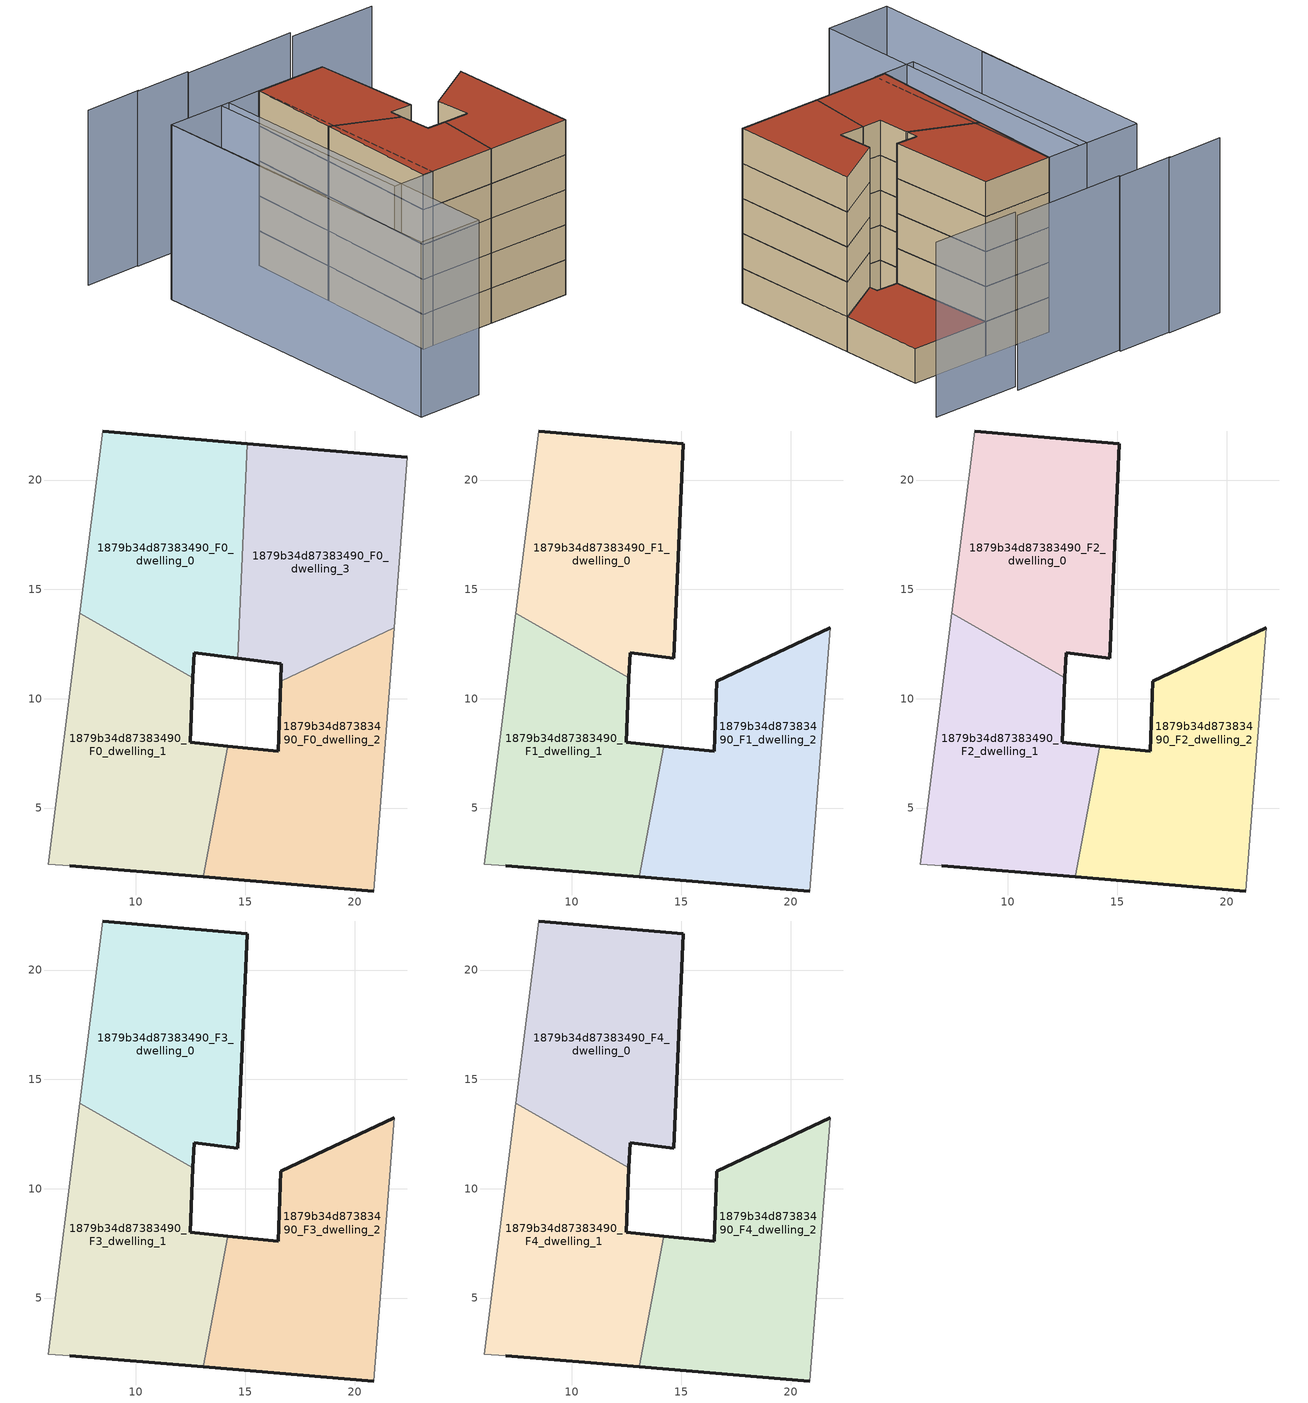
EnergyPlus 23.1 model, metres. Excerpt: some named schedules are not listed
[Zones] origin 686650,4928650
1879b34d87383490_F0_dwelling_0
 floor ground (EU_floor_Construction): 14.66,11.85 15.08,21.67 8.48,22.24 7.43,13.92 12.61,10.95 12.66,12.1 z0
 wall outside (EU_wall_Construction): 14.66,11.85 12.66,12.1 12.61,10.95 / 8.48,22.24 15.08,21.67 z0:3
 wall adiabatic (EU_wall_Construction): 7.43,13.92 8.48,22.24 z0:3
 wall to 1879b34d87383490_F0_dwelling_3 (EU_wall_Construction): 15.08,21.67 14.66,11.85 z0:3
 wall to 1879b34d87383490_F0_dwelling_1 (EU_wall_Construction): 12.61,10.95 7.43,13.92 z0:3
1879b34d87383490_F0_dwelling_1
 floor ground (EU_floor_Construction): 13.08,1.85 14.2,7.83 12.48,8.01 12.61,10.95 7.43,13.92 5.99,2.43 6.97,2.36 z0
 wall outside (EU_wall_Construction): 12.61,10.95 12.48,8.01 14.2,7.83 / 13.08,1.85 6.97,2.36 z0:3
 wall adiabatic (EU_wall_Construction): 6.97,2.36 5.99,2.43 7.43,13.92 z0:3
 wall to 1879b34d87383490_F0_dwelling_2 (EU_wall_Construction): 14.2,7.83 13.08,1.85 z0:3
1879b34d87383490_F0_dwelling_2
 floor ground (EU_floor_Construction): 20.87,1.2 21.81,13.24 16.62,10.79 16.51,7.59 14.2,7.83 13.08,1.85 z0
 wall outside (EU_wall_Construction): 14.2,7.83 16.51,7.59 16.62,10.79 / 20.87,1.2 13.08,1.85 z0:3
 wall adiabatic (EU_wall_Construction): 21.81,13.24 20.87,1.2 z0:3
 wall to 1879b34d87383490_F0_dwelling_3 (EU_wall_Construction): 16.62,10.79 21.81,13.24 z0:3
1879b34d87383490_F0_dwelling_3
 floor ground (EU_floor_Construction): 21.81,13.24 22.42,21.03 15.08,21.67 14.66,11.85 16.65,11.59 16.62,10.79 z0
 wall outside (EU_wall_Construction): 16.62,10.79 16.65,11.59 14.66,11.85 / 15.08,21.67 22.42,21.03 z0:3
 wall adiabatic (EU_wall_Construction): 22.42,21.03 21.81,13.24 z0:3
 roof outside (EU_roof_Construction): 22.42,21.03 21.81,13.24 16.62,10.79 16.65,11.59 14.66,11.85 15.08,21.67 z3
1879b34d87383490_F1_dwelling_0
 floor to 1879b34d87383490_F0_dwelling_0 (EU_floor_Construction): 14.66,11.85 15.08,21.67 8.48,22.24 7.43,13.92 12.61,10.95 12.66,12.1 z3
 wall outside (EU_wall_Construction): 8.48,22.24 15.08,21.67 14.66,11.85 12.66,12.1 12.61,10.95 z3:6
 wall adiabatic (EU_wall_Construction): 7.43,13.92 8.48,22.24 z3:6
 wall to 1879b34d87383490_F1_dwelling_1 (EU_wall_Construction): 12.61,10.95 7.43,13.92 z3:6
1879b34d87383490_F1_dwelling_1
 floor to 1879b34d87383490_F0_dwelling_1 (EU_floor_Construction): 13.08,1.85 14.2,7.83 12.48,8.01 12.61,10.95 7.43,13.92 5.99,2.43 6.97,2.36 z3
 wall outside (EU_wall_Construction): 12.61,10.95 12.48,8.01 14.2,7.83 / 13.08,1.85 6.97,2.36 z3:6
 wall adiabatic (EU_wall_Construction): 6.97,2.36 5.99,2.43 7.43,13.92 z3:6
 wall to 1879b34d87383490_F1_dwelling_2 (EU_wall_Construction): 14.2,7.83 13.08,1.85 z3:6
1879b34d87383490_F1_dwelling_2
 floor to 1879b34d87383490_F0_dwelling_2 (EU_floor_Construction): 20.87,1.2 21.81,13.24 16.62,10.79 16.51,7.59 14.2,7.83 13.08,1.85 z3
 wall outside (EU_wall_Construction): 14.2,7.83 16.51,7.59 16.62,10.79 21.81,13.24 / 20.87,1.2 13.08,1.85 z3:6
 wall adiabatic (EU_wall_Construction): 21.81,13.24 20.87,1.2 z3:6
1879b34d87383490_F2_dwelling_0
 floor to 1879b34d87383490_F1_dwelling_0 (EU_floor_Construction): 14.66,11.85 15.08,21.67 8.48,22.24 7.43,13.92 12.61,10.95 12.66,12.1 z6
 wall outside (EU_wall_Construction): 8.48,22.24 15.08,21.67 14.66,11.85 12.66,12.1 12.61,10.95 z6:9
 wall adiabatic (EU_wall_Construction): 7.43,13.92 8.48,22.24 z6:9
 wall to 1879b34d87383490_F2_dwelling_1 (EU_wall_Construction): 12.61,10.95 7.43,13.92 z6:9
1879b34d87383490_F2_dwelling_1
 floor to 1879b34d87383490_F1_dwelling_1 (EU_floor_Construction): 13.08,1.85 14.2,7.83 12.48,8.01 12.61,10.95 7.43,13.92 5.99,2.43 6.97,2.36 z6
 wall outside (EU_wall_Construction): 12.61,10.95 12.48,8.01 14.2,7.83 / 13.08,1.85 6.97,2.36 z6:9
 wall adiabatic (EU_wall_Construction): 6.97,2.36 5.99,2.43 7.43,13.92 z6:9
 wall to 1879b34d87383490_F2_dwelling_2 (EU_wall_Construction): 14.2,7.83 13.08,1.85 z6:9
1879b34d87383490_F2_dwelling_2
 floor to 1879b34d87383490_F1_dwelling_2 (EU_floor_Construction): 20.87,1.2 21.81,13.24 16.62,10.79 16.51,7.59 14.2,7.83 13.08,1.85 z6
 wall outside (EU_wall_Construction): 14.2,7.83 16.51,7.59 16.62,10.79 21.81,13.24 / 20.87,1.2 13.08,1.85 z6:9
 wall adiabatic (EU_wall_Construction): 21.81,13.24 20.87,1.2 z6:9
1879b34d87383490_F3_dwelling_0
 floor to 1879b34d87383490_F2_dwelling_0 (EU_floor_Construction): 14.66,11.85 15.08,21.67 8.48,22.24 7.43,13.92 12.61,10.95 12.66,12.1 z9
 wall outside (EU_wall_Construction): 8.48,22.24 15.08,21.67 14.66,11.85 12.66,12.1 12.61,10.95 z9:12
 wall adiabatic (EU_wall_Construction): 7.43,13.92 8.48,22.24 z9:12
 wall to 1879b34d87383490_F3_dwelling_1 (EU_wall_Construction): 12.61,10.95 7.43,13.92 z9:12
1879b34d87383490_F3_dwelling_1
 floor to 1879b34d87383490_F2_dwelling_1 (EU_floor_Construction): 13.08,1.85 14.2,7.83 12.48,8.01 12.61,10.95 7.43,13.92 5.99,2.43 6.97,2.36 z9
 wall outside (EU_wall_Construction): 12.61,10.95 12.48,8.01 14.2,7.83 / 13.08,1.85 6.97,2.36 z9:12
 wall adiabatic (EU_wall_Construction): 6.97,2.36 5.99,2.43 7.43,13.92 z9:12
 wall to 1879b34d87383490_F3_dwelling_2 (EU_wall_Construction): 14.2,7.83 13.08,1.85 z9:12
1879b34d87383490_F3_dwelling_2
 floor to 1879b34d87383490_F2_dwelling_2 (EU_floor_Construction): 20.87,1.2 21.81,13.24 16.62,10.79 16.51,7.59 14.2,7.83 13.08,1.85 z9
 wall outside (EU_wall_Construction): 14.2,7.83 16.51,7.59 16.62,10.79 21.81,13.24 / 20.87,1.2 13.08,1.85 z9:12
 wall adiabatic (EU_wall_Construction): 21.81,13.24 20.87,1.2 z9:12
1879b34d87383490_F4_dwelling_0
 floor to 1879b34d87383490_F3_dwelling_0 (EU_floor_Construction): 14.66,11.85 15.08,21.67 8.48,22.24 7.43,13.92 12.61,10.95 12.66,12.1 z12
 wall outside (EU_wall_Construction): 8.48,22.24 15.08,21.67 14.66,11.85 12.66,12.1 12.61,10.95 z12:15
 wall adiabatic (EU_wall_Construction): 7.43,13.92 8.48,22.24 z12:15
 wall to 1879b34d87383490_F4_dwelling_1 (EU_wall_Construction): 12.61,10.95 7.43,13.92 z12:15
 roof outside (EU_roof_Construction): 15.08,21.67 14.66,11.85 12.66,12.1 12.61,10.95 7.43,13.92 8.48,22.24 z15
1879b34d87383490_F4_dwelling_1
 floor to 1879b34d87383490_F3_dwelling_1 (EU_floor_Construction): 13.08,1.85 14.2,7.83 12.48,8.01 12.61,10.95 7.43,13.92 5.99,2.43 6.97,2.36 z12
 wall outside (EU_wall_Construction): 12.61,10.95 12.48,8.01 14.2,7.83 / 13.08,1.85 6.97,2.36 z12:15
 wall adiabatic (EU_wall_Construction): 6.97,2.36 5.99,2.43 7.43,13.92 z12:15
 wall to 1879b34d87383490_F4_dwelling_2 (EU_wall_Construction): 14.2,7.83 13.08,1.85 z12:15
 roof outside (EU_roof_Construction): 12.61,10.95 12.48,8.01 14.2,7.83 13.08,1.85 6.97,2.36 5.99,2.43 7.43,13.92 z15
1879b34d87383490_F4_dwelling_2
 floor to 1879b34d87383490_F3_dwelling_2 (EU_floor_Construction): 20.87,1.2 21.81,13.24 16.62,10.79 16.51,7.59 14.2,7.83 13.08,1.85 z12
 wall outside (EU_wall_Construction): 14.2,7.83 16.51,7.59 16.62,10.79 21.81,13.24 / 20.87,1.2 13.08,1.85 z12:15
 wall adiabatic (EU_wall_Construction): 21.81,13.24 20.87,1.2 z12:15
 roof outside (EU_roof_Construction): 21.81,13.24 20.87,1.2 13.08,1.85 14.2,7.83 16.51,7.59 16.62,10.79 z15
shading: 25.77,26.42 17.56,27.16 / -0.69,22.97 -2.08,5.29 / 7.23,28.66 1.98,29.07 / 2.15,29.13 -3.18,29.51 / 17.88,27.67 7.17,28.49 / -3.13,-5.85 -0.69,23 / -0.69,23 5.3,22.49 / 5.3,22.49 2.87,-6.35 / 2.87,-6.35 -3.13,-5.85 / 4.5,22.56 8.48,22.24 / 8.48,22.24 6.9,2.32 / 6.9,2.32 2.92,2.63 / 2.92,2.63 4.5,22.56 z0:15
[Building]
EU S2 Campaign: North Axis=0; Terrain=City; Solar Distribution=FullExterior
[Site:Location]
Bologna: Latitude=44.5; Longitude=11.25; Time Zone=1; Elevation=37
[SizingPeriod:WeatherFileDays]
AnnualSizingPeriod: Begin Month=1; Begin Day of Month=1; End Month=12; End Day of Month=31; Day of Week for Start Day=Monday; Use Weather File Daylight Saving Period=No; Use Weather File Rain and Snow Indicators=No
[MATERIAL]
EU_InternalMass_Material: Roughness=MediumRough; Thickness=0.1; Conductivity=1; Density=1800; Specific Heat=900; Thermal Absorptance=0.9; Solar Absorptance=0.7; Visible Absorptance=0.7
[MATERIAL:NOMASS] Roughness=MediumRough; Thermal Absorptance=0.9; Solar Absorptance=0.7; Visible Absorptance=0.7
Name | Thermal Resistance
EU_wall_NoMass | 0.905828
EU_roof_NoMass | 0.37593
EU_floor_NoMass | 0.67114
[CONSTRUCTION]
EU_wall_Construction: EU_wall_NoMass
EU_roof_Construction: EU_roof_NoMass
EU_floor_Construction: EU_floor_NoMass
EU_InternalMass_Construction: EU_InternalMass_Material
[ZONE] Type=1; Multiplier=1; Ceiling Height=autocalculate; Floor Area=autocalculate; Part of Total Floor Area=Yes
Name | Volume
1879b34d87383490_F0_dwelling_0 | 203.759
1879b34d87383490_F1_dwelling_0; 1879b34d87383490_F2_dwelling_0; 1879b34d87383490_F3_dwelling_0; 1879b34d87383490_F4_dwelling_0 | 203.758
1879b34d87383490_F0_dwelling_1; 1879b34d87383490_F1_dwelling_1; 1879b34d87383490_F2_dwelling_1; 1879b34d87383490_F3_dwelling_1; 1879b34d87383490_F4_dwelling_1 | 203.752
1879b34d87383490_F0_dwelling_2; 1879b34d87383490_F1_dwelling_2; 1879b34d87383490_F2_dwelling_2; 1879b34d87383490_F3_dwelling_2; 1879b34d87383490_F4_dwelling_2 | 203.766
1879b34d87383490_F0_dwelling_3 | 203.763
[INTERNALMASS] Construction=EU_InternalMass_Construction
Name | Zone or ZoneList | Surface Area
1879b34d87383490_F0_dwelling_0_EU_InternalMass | 1879b34d87383490_F0_dwelling_0 | 67.9196
1879b34d87383490_F0_dwelling_1_EU_InternalMass | 1879b34d87383490_F0_dwelling_1 | 67.9176
1879b34d87383490_F0_dwelling_2_EU_InternalMass | 1879b34d87383490_F0_dwelling_2 | 67.9221
1879b34d87383490_F0_dwelling_3_EU_InternalMass | 1879b34d87383490_F0_dwelling_3 | 67.9207
1879b34d87383490_F1_dwelling_0_EU_InternalMass | 1879b34d87383490_F1_dwelling_0 | 90.5592
1879b34d87383490_F1_dwelling_1_EU_InternalMass | 1879b34d87383490_F1_dwelling_1 | 90.5588
1879b34d87383490_F1_dwelling_2_EU_InternalMass | 1879b34d87383490_F1_dwelling_2 | 90.5626
1879b34d87383490_F2_dwelling_0_EU_InternalMass | 1879b34d87383490_F2_dwelling_0 | 90.5592
1879b34d87383490_F2_dwelling_1_EU_InternalMass | 1879b34d87383490_F2_dwelling_1 | 90.5588
1879b34d87383490_F2_dwelling_2_EU_InternalMass | 1879b34d87383490_F2_dwelling_2 | 90.5626
1879b34d87383490_F3_dwelling_0_EU_InternalMass | 1879b34d87383490_F3_dwelling_0 | 90.5592
1879b34d87383490_F3_dwelling_1_EU_InternalMass | 1879b34d87383490_F3_dwelling_1 | 90.5588
1879b34d87383490_F3_dwelling_2_EU_InternalMass | 1879b34d87383490_F3_dwelling_2 | 90.5626
1879b34d87383490_F4_dwelling_0_EU_InternalMass | 1879b34d87383490_F4_dwelling_0 | 90.5592
1879b34d87383490_F4_dwelling_1_EU_InternalMass | 1879b34d87383490_F4_dwelling_1 | 90.5588
1879b34d87383490_F4_dwelling_2_EU_InternalMass | 1879b34d87383490_F4_dwelling_2 | 90.5626
[OTHEREQUIPMENT] Fuel Type=Electricity; Design Level Calculation Method=Watts/Area; Power per Zone Floor Area=1; Fraction Latent=0; Fraction Radiant=0; Fraction Lost=0; Carbon Dioxide Generation Rate=0; EndUse Subcategory=EU_Step8_InternalGains
Name | Zone or ZoneList or Space or SpaceList | Schedule
EU_Step8_InternalGain_1879b34d87383490_F0_dwelling_0_f000 | 1879b34d87383490_F0_dwelling_0 | EU_Step8_GainSchedule_1879b34d87383490_F0_dwelling_0_f000
EU_Step8_InternalGain_1879b34d87383490_F0_dwelling_1_f000 | 1879b34d87383490_F0_dwelling_1 | EU_Step8_GainSchedule_1879b34d87383490_F0_dwelling_1_f000
EU_Step8_InternalGain_1879b34d87383490_F0_dwelling_2_f000 | 1879b34d87383490_F0_dwelling_2 | EU_Step8_GainSchedule_1879b34d87383490_F0_dwelling_2_f000
EU_Step8_InternalGain_1879b34d87383490_F0_dwelling_3_f000 | 1879b34d87383490_F0_dwelling_3 | EU_Step8_GainSchedule_1879b34d87383490_F0_dwelling_3_f000
EU_Step8_InternalGain_1879b34d87383490_F1_dwelling_0_f000 | 1879b34d87383490_F1_dwelling_0 | EU_Step8_GainSchedule_1879b34d87383490_F1_dwelling_0_f000
EU_Step8_InternalGain_1879b34d87383490_F1_dwelling_1_f000 | 1879b34d87383490_F1_dwelling_1 | EU_Step8_GainSchedule_1879b34d87383490_F1_dwelling_1_f000
EU_Step8_InternalGain_1879b34d87383490_F1_dwelling_2_f000 | 1879b34d87383490_F1_dwelling_2 | EU_Step8_GainSchedule_1879b34d87383490_F1_dwelling_2_f000
EU_Step8_InternalGain_1879b34d87383490_F2_dwelling_0_f000 | 1879b34d87383490_F2_dwelling_0 | EU_Step8_GainSchedule_1879b34d87383490_F2_dwelling_0_f000
EU_Step8_InternalGain_1879b34d87383490_F2_dwelling_1_f000 | 1879b34d87383490_F2_dwelling_1 | EU_Step8_GainSchedule_1879b34d87383490_F2_dwelling_1_f000
EU_Step8_InternalGain_1879b34d87383490_F2_dwelling_2_f000 | 1879b34d87383490_F2_dwelling_2 | EU_Step8_GainSchedule_1879b34d87383490_F2_dwelling_2_f000
EU_Step8_InternalGain_1879b34d87383490_F3_dwelling_0_f000 | 1879b34d87383490_F3_dwelling_0 | EU_Step8_GainSchedule_1879b34d87383490_F3_dwelling_0_f000
EU_Step8_InternalGain_1879b34d87383490_F3_dwelling_1_f000 | 1879b34d87383490_F3_dwelling_1 | EU_Step8_GainSchedule_1879b34d87383490_F3_dwelling_1_f000
EU_Step8_InternalGain_1879b34d87383490_F3_dwelling_2_f000 | 1879b34d87383490_F3_dwelling_2 | EU_Step8_GainSchedule_1879b34d87383490_F3_dwelling_2_f000
EU_Step8_InternalGain_1879b34d87383490_F4_dwelling_0_f000 | 1879b34d87383490_F4_dwelling_0 | EU_Step8_GainSchedule_1879b34d87383490_F4_dwelling_0_f000
EU_Step8_InternalGain_1879b34d87383490_F4_dwelling_1_f000 | 1879b34d87383490_F4_dwelling_1 | EU_Step8_GainSchedule_1879b34d87383490_F4_dwelling_1_f000
EU_Step8_InternalGain_1879b34d87383490_F4_dwelling_2_f000 | 1879b34d87383490_F4_dwelling_2 | EU_Step8_GainSchedule_1879b34d87383490_F4_dwelling_2_f000
[ZONEVENTILATION:DESIGNFLOWRATE] Schedule=EU_AlwaysOn; Design Flow Rate Calculation Method=AirChanges/Hour; Air Changes per Hour=0.73129; Ventilation Type=Natural; Fan Pressure Rise=0; Fan Total Efficiency=1; Constant Term Coefficient=1; Temperature Term Coefficient=0; Velocity Term Coefficient=0; Velocity Squared Term Coefficient=0; Minimum Indoor Temperature=-100; Maximum Indoor Temperature=100; Delta Temperature=-100; Minimum Outdoor Temperature=-100; Maximum Outdoor Temperature=100; Maximum Wind Speed=40
Name | Zone or ZoneList or Space or SpaceList
EU_ConstantAir_1879b34d87383490_F0_dwelling_0 | 1879b34d87383490_F0_dwelling_0
EU_ConstantAir_1879b34d87383490_F0_dwelling_1 | 1879b34d87383490_F0_dwelling_1
EU_ConstantAir_1879b34d87383490_F0_dwelling_2 | 1879b34d87383490_F0_dwelling_2
EU_ConstantAir_1879b34d87383490_F0_dwelling_3 | 1879b34d87383490_F0_dwelling_3
EU_ConstantAir_1879b34d87383490_F1_dwelling_0 | 1879b34d87383490_F1_dwelling_0
EU_ConstantAir_1879b34d87383490_F1_dwelling_1 | 1879b34d87383490_F1_dwelling_1
EU_ConstantAir_1879b34d87383490_F1_dwelling_2 | 1879b34d87383490_F1_dwelling_2
EU_ConstantAir_1879b34d87383490_F2_dwelling_0 | 1879b34d87383490_F2_dwelling_0
EU_ConstantAir_1879b34d87383490_F2_dwelling_1 | 1879b34d87383490_F2_dwelling_1
EU_ConstantAir_1879b34d87383490_F2_dwelling_2 | 1879b34d87383490_F2_dwelling_2
EU_ConstantAir_1879b34d87383490_F3_dwelling_0 | 1879b34d87383490_F3_dwelling_0
EU_ConstantAir_1879b34d87383490_F3_dwelling_1 | 1879b34d87383490_F3_dwelling_1
EU_ConstantAir_1879b34d87383490_F3_dwelling_2 | 1879b34d87383490_F3_dwelling_2
EU_ConstantAir_1879b34d87383490_F4_dwelling_0 | 1879b34d87383490_F4_dwelling_0
EU_ConstantAir_1879b34d87383490_F4_dwelling_1 | 1879b34d87383490_F4_dwelling_1
EU_ConstantAir_1879b34d87383490_F4_dwelling_2 | 1879b34d87383490_F4_dwelling_2
[HVACTEMPLATE:THERMOSTAT] Constant Heating Setpoint=20; Constant Cooling Setpoint=50
EU_HeatOnly_1879b34d87383490_F0_dwelling_0; EU_HeatOnly_1879b34d87383490_F0_dwelling_1; EU_HeatOnly_1879b34d87383490_F0_dwelling_2; EU_HeatOnly_1879b34d87383490_F0_dwelling_3; EU_HeatOnly_1879b34d87383490_F1_dwelling_0; EU_HeatOnly_1879b34d87383490_F1_dwelling_1; EU_HeatOnly_1879b34d87383490_F1_dwelling_2; EU_HeatOnly_1879b34d87383490_F2_dwelling_0; EU_HeatOnly_1879b34d87383490_F2_dwelling_1; EU_HeatOnly_1879b34d87383490_F2_dwelling_2; EU_HeatOnly_1879b34d87383490_F3_dwelling_0; EU_HeatOnly_1879b34d87383490_F3_dwelling_1; EU_HeatOnly_1879b34d87383490_F3_dwelling_2; EU_HeatOnly_1879b34d87383490_F4_dwelling_0; EU_HeatOnly_1879b34d87383490_F4_dwelling_1; EU_HeatOnly_1879b34d87383490_F4_dwelling_2
[HVACTEMPLATE:ZONE:IDEALLOADSAIRSYSTEM] System Availability Schedule=EU_AlwaysOn; Maximum Heating Supply Air Temperature=50; Minimum Cooling Supply Air Temperature=13; Maximum Heating Supply Air Humidity Ratio=0.0156; Minimum Cooling Supply Air Humidity Ratio=0.0077; Heating Limit=NoLimit; Cooling Limit=NoLimit; Heating Availability Schedule=EU_AlwaysOn; Cooling Availability Schedule=EU_CoolingOff; Dehumidification Control Type=ConstantSensibleHeatRatio; Cooling Sensible Heat Ratio=0.7; Dehumidification Setpoint=60; Humidification Control Type=None; Humidification Setpoint=30; Outdoor Air Method=None; Outdoor Air Flow Rate per Person=0.00944; Outdoor Air Flow Rate per Zone Floor Area=0; Outdoor Air Flow Rate per Zone=0; Demand Controlled Ventilation Type=None; Outdoor Air Economizer Type=NoEconomizer; Heat Recovery Type=None; Sensible Heat Recovery Effectiveness=0.7; Latent Heat Recovery Effectiveness=0.65
Name | Template Thermostat
1879b34d87383490_F0_dwelling_0 | EU_HeatOnly_1879b34d87383490_F0_dwelling_0
1879b34d87383490_F0_dwelling_1 | EU_HeatOnly_1879b34d87383490_F0_dwelling_1
1879b34d87383490_F0_dwelling_2 | EU_HeatOnly_1879b34d87383490_F0_dwelling_2
1879b34d87383490_F0_dwelling_3 | EU_HeatOnly_1879b34d87383490_F0_dwelling_3
1879b34d87383490_F1_dwelling_0 | EU_HeatOnly_1879b34d87383490_F1_dwelling_0
1879b34d87383490_F1_dwelling_1 | EU_HeatOnly_1879b34d87383490_F1_dwelling_1
1879b34d87383490_F1_dwelling_2 | EU_HeatOnly_1879b34d87383490_F1_dwelling_2
1879b34d87383490_F2_dwelling_0 | EU_HeatOnly_1879b34d87383490_F2_dwelling_0
1879b34d87383490_F2_dwelling_1 | EU_HeatOnly_1879b34d87383490_F2_dwelling_1
1879b34d87383490_F2_dwelling_2 | EU_HeatOnly_1879b34d87383490_F2_dwelling_2
